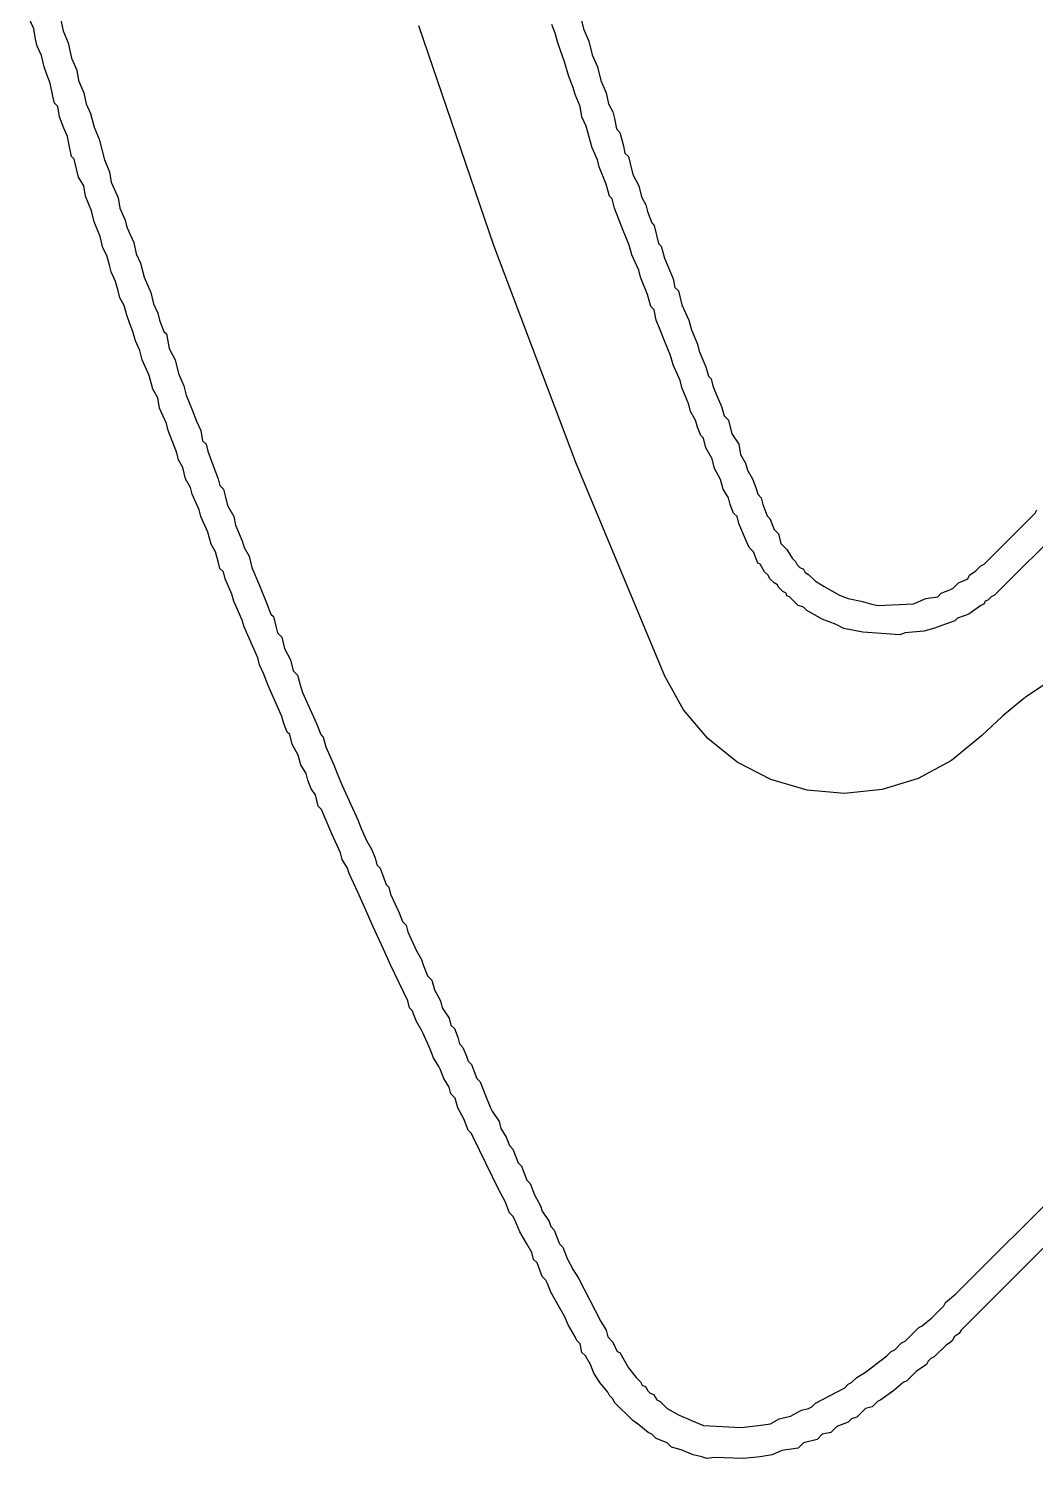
# Model space of a CAD drawing. Header units: millimetres. Extents: x 95 to 305, y 96 to 295.
# Drawn here: x 99.56 to 113.78, y 149.14 to 169.33 of the extents above; entities that cross this region are included whole.
import ezdxf

# ---------------------------------------------------------------- set-up
doc = ezdxf.new("R2010")
doc.units = ezdxf.units.MM
for name, color, linetype in [('BottomLayer', 5, 'Continuous'), ('BottomOverlay', 54, 'Continuous'), ('TopLayer', 1, 'Continuous')]:
    doc.layers.add(name, color=color, linetype=linetype)

msp = doc.modelspace()

# ---------------------------------------------------------------- linework, layer by layer
at = {"layer": 'BottomLayer'}
for p, q in [((106.132, 166.267), (105.075, 169.369)), ((107.291, 163.201), (106.132, 166.267)), ((108.546, 160.185), (107.291, 163.201)), ((108.81, 159.71), (108.546, 160.185)), ((114.05, 160.162), (113.635, 159.881)), ((113.616, 159.867), (113.322, 159.625)), ((113.627, 159.873), (113.616, 159.867)), ((113.635, 159.881), (113.627, 159.873)), ((109.155, 159.303), (108.81, 159.71)), ((113.309, 159.614), (113.02, 159.342)), ((113.317, 159.619), (113.309, 159.614)), ((113.322, 159.625), (113.317, 159.619)), ((113.02, 159.342), (112.595, 158.993)), ((109.571, 158.971), (109.155, 159.303)), ((110.044, 158.725), (109.571, 158.971)), ((112.595, 158.993), (112.126, 158.74)), ((112.126, 158.74), (111.617, 158.583)), ((110.556, 158.576), (110.044, 158.725)), ((111.087, 158.528), (110.556, 158.576)), ((111.617, 158.583), (111.087, 158.528))]:
    msp.add_line(p, q, dxfattribs=at)
at = {"layer": 'BottomOverlay'}
for p, q in [((99.977, 169.642), (100.05, 169.301)), ((99.636, 169.326), (99.563, 169.496)), ((107.327, 169.618), (107.4, 169.326)), ((99.66, 169.18), (99.636, 169.326)), ((100.05, 169.301), (100.123, 169.131)), ((106.999, 169.265), (106.95, 169.387)), ((107.035, 169.131), (106.999, 169.265)), ((107.4, 169.326), (107.473, 169.155)), ((99.685, 169.082), (99.66, 169.18)), ((99.746, 168.948), (99.685, 169.082)), ((100.123, 169.131), (100.171, 168.912)), ((107.072, 169.021), (107.035, 169.131)), ((107.473, 169.155), (107.522, 168.961)), ((99.782, 168.79), (99.746, 168.948)), ((100.171, 168.912), (100.245, 168.742)), ((107.133, 168.863), (107.072, 169.021)), ((107.193, 168.656), (107.133, 168.863)), ((107.522, 168.961), (107.595, 168.79)), ((99.819, 168.681), (99.782, 168.79)), ((99.867, 168.559), (99.819, 168.681)), ((100.245, 168.742), (100.269, 168.596)), ((107.254, 168.498), (107.193, 168.656)), ((107.595, 168.79), (107.644, 168.596)), ((99.904, 168.376), (99.867, 168.559)), ((100.269, 168.596), (100.342, 168.425)), ((100.342, 168.425), (100.378, 168.267)), ((107.279, 168.401), (107.254, 168.498)), ((107.644, 168.596), (107.717, 168.425)), ((107.717, 168.425), (107.753, 168.267)), ((99.928, 168.279), (99.904, 168.376)), ((99.977, 168.23), (99.928, 168.279)), ((100.001, 168.084), (99.977, 168.23)), ((100.378, 168.267), (100.439, 168.133)), ((107.352, 168.23), (107.279, 168.401)), ((107.376, 168.084), (107.352, 168.23)), ((107.753, 168.267), (107.814, 168.157)), ((100.062, 167.926), (100.001, 168.084)), ((100.439, 168.133), (100.488, 167.938)), ((107.437, 167.951), (107.376, 168.084)), ((107.814, 168.157), (107.838, 168.06)), ((107.838, 168.06), (107.863, 167.914)), ((100.111, 167.804), (100.062, 167.926)), ((100.488, 167.938), (100.561, 167.768)), ((107.473, 167.817), (107.437, 167.951)), ((107.522, 167.646), (107.473, 167.817)), ((107.863, 167.914), (107.911, 167.865)), ((107.911, 167.865), (107.96, 167.695)), ((100.135, 167.683), (100.111, 167.804)), ((100.171, 167.525), (100.135, 167.683)), ((100.561, 167.768), (100.634, 167.476)), ((107.595, 167.476), (107.522, 167.646)), ((107.96, 167.695), (107.984, 167.573)), ((100.208, 167.488), (100.171, 167.525)), ((100.269, 167.233), (100.208, 167.488)), ((100.634, 167.476), (100.707, 167.306)), ((107.619, 167.379), (107.595, 167.476)), ((107.984, 167.573), (108.033, 167.525)), ((108.033, 167.525), (108.057, 167.427)), ((108.057, 167.427), (108.094, 167.269)), ((100.342, 167.111), (100.269, 167.233)), ((100.707, 167.306), (100.731, 167.159)), ((107.717, 167.135), (107.619, 167.379)), ((108.094, 167.269), (108.179, 167.111)), ((100.366, 166.965), (100.342, 167.111)), ((100.731, 167.159), (100.829, 166.94)), ((107.765, 166.965), (107.717, 167.135)), ((108.179, 167.111), (108.216, 166.953)), ((100.451, 166.758), (100.366, 166.965)), ((100.829, 166.94), (100.853, 166.794)), ((107.802, 166.928), (107.765, 166.965)), ((107.838, 166.794), (107.802, 166.928)), ((108.216, 166.953), (108.277, 166.843)), ((108.277, 166.843), (108.301, 166.746)), ((100.488, 166.6), (100.451, 166.758)), ((100.853, 166.794), (100.926, 166.624)), ((100.926, 166.624), (100.95, 166.527)), ((107.96, 166.478), (107.838, 166.794)), ((108.301, 166.746), (108.362, 166.588)), ((100.573, 166.393), (100.488, 166.6)), ((100.95, 166.527), (101.048, 166.308)), ((108.045, 166.271), (107.96, 166.478)), ((108.362, 166.588), (108.398, 166.551)), ((108.398, 166.551), (108.459, 166.295)), ((100.61, 166.235), (100.573, 166.393)), ((100.67, 166.125), (100.61, 166.235)), ((101.048, 166.308), (101.084, 166.149)), ((108.082, 166.137), (108.045, 166.271)), ((108.459, 166.295), (108.496, 166.259)), ((108.496, 166.259), (108.544, 166.089)), ((100.707, 165.991), (100.67, 166.125)), ((101.084, 166.149), (101.145, 166.016)), ((101.145, 166.016), (101.194, 165.821)), ((108.179, 165.918), (108.082, 166.137)), ((108.544, 166.089), (108.593, 165.967)), ((100.731, 165.894), (100.707, 165.991)), ((100.792, 165.76), (100.731, 165.894)), ((101.194, 165.821), (101.291, 165.602)), ((108.204, 165.821), (108.179, 165.918)), ((108.301, 165.577), (108.204, 165.821)), ((108.593, 165.967), (108.666, 165.796)), ((108.666, 165.796), (108.69, 165.675)), ((100.829, 165.626), (100.792, 165.76)), ((100.853, 165.529), (100.829, 165.626)), ((101.291, 165.602), (101.328, 165.444)), ((108.69, 165.675), (108.739, 165.626)), ((108.739, 165.626), (108.788, 165.431)), ((100.914, 165.419), (100.853, 165.529)), ((100.95, 165.285), (100.914, 165.419)), ((101.328, 165.444), (101.388, 165.31)), ((108.35, 165.407), (108.301, 165.577)), ((108.398, 165.358), (108.35, 165.407)), ((108.788, 165.431), (108.885, 165.212)), ((100.987, 165.176), (100.95, 165.285)), ((101.388, 165.31), (101.413, 165.212)), ((101.413, 165.212), (101.474, 165.054)), ((108.423, 165.212), (108.398, 165.358)), ((108.483, 165.078), (108.423, 165.212)), ((108.885, 165.212), (108.922, 165.078)), ((101.036, 165.054), (100.987, 165.176)), ((101.072, 164.92), (101.036, 165.054)), ((101.474, 165.054), (101.51, 165.018)), ((101.51, 165.018), (101.547, 164.811)), ((108.544, 164.92), (108.483, 165.078)), ((108.922, 165.078), (109.007, 164.872)), ((101.133, 164.786), (101.072, 164.92)), ((101.169, 164.653), (101.133, 164.786)), ((101.547, 164.811), (101.632, 164.653)), ((108.629, 164.713), (108.544, 164.92)), ((109.007, 164.872), (109.031, 164.774)), ((101.267, 164.433), (101.169, 164.653)), ((101.632, 164.653), (101.681, 164.458)), ((108.666, 164.58), (108.629, 164.713)), ((109.031, 164.774), (109.128, 164.555)), ((101.315, 164.239), (101.267, 164.433)), ((101.681, 164.458), (101.754, 164.287)), ((108.763, 164.36), (108.666, 164.58)), ((109.128, 164.555), (109.165, 164.421)), ((109.165, 164.421), (109.201, 164.385)), ((109.201, 164.385), (109.226, 164.287)), ((101.388, 164.117), (101.315, 164.239)), ((101.754, 164.287), (101.79, 164.154)), ((108.788, 164.263), (108.763, 164.36)), ((108.885, 164.02), (108.788, 164.263)), ((109.226, 164.287), (109.274, 164.166)), ((101.413, 163.971), (101.388, 164.117)), ((101.79, 164.154), (101.875, 163.947)), ((108.909, 163.922), (108.885, 164.02)), ((109.274, 164.166), (109.347, 163.995)), ((109.347, 163.995), (109.384, 163.861)), ((101.51, 163.752), (101.413, 163.971)), ((101.875, 163.947), (101.936, 163.788)), ((101.936, 163.788), (101.997, 163.655)), ((108.982, 163.801), (108.909, 163.922)), ((109.007, 163.703), (108.982, 163.801)), ((109.384, 163.861), (109.445, 163.801)), ((109.445, 163.801), (109.494, 163.606)), ((115.846, 163.971), (113.205, 161.33)), ((101.534, 163.655), (101.51, 163.752)), ((101.656, 163.338), (101.534, 163.655)), ((101.997, 163.655), (102.021, 163.509)), ((109.055, 163.582), (109.007, 163.703)), ((109.092, 163.545), (109.055, 163.582)), ((109.494, 163.606), (109.591, 163.46)), ((102.021, 163.509), (102.07, 163.46)), ((102.07, 163.46), (102.094, 163.363)), ((109.128, 163.411), (109.092, 163.545)), ((109.214, 163.253), (109.128, 163.411)), ((109.591, 163.46), (109.615, 163.314)), ((101.681, 163.241), (101.656, 163.338)), ((101.741, 163.131), (101.681, 163.241)), ((102.094, 163.363), (102.179, 163.131)), ((109.25, 163.119), (109.214, 163.253)), ((109.615, 163.314), (109.688, 163.192)), ((109.688, 163.192), (109.713, 163.095)), ((101.778, 162.973), (101.741, 163.131)), ((101.851, 162.851), (101.778, 162.973)), ((102.179, 163.131), (102.24, 162.973)), ((102.24, 162.973), (102.265, 162.876)), ((109.335, 162.961), (109.25, 163.119)), ((109.713, 163.095), (109.786, 162.973)), ((109.786, 162.973), (109.834, 162.851)), ((101.875, 162.754), (101.851, 162.851)), ((102.265, 162.876), (102.313, 162.827)), ((102.313, 162.827), (102.338, 162.73)), ((109.372, 162.827), (109.335, 162.961)), ((109.445, 162.705), (109.372, 162.827)), ((109.834, 162.851), (109.859, 162.754)), ((101.973, 162.535), (101.875, 162.754)), ((102.338, 162.73), (102.374, 162.596)), ((102.374, 162.596), (102.459, 162.438)), ((109.469, 162.608), (109.445, 162.705)), ((109.518, 162.486), (109.469, 162.608)), ((109.859, 162.754), (109.907, 162.705)), ((109.907, 162.705), (109.932, 162.608)), ((109.932, 162.608), (109.992, 162.45)), ((101.997, 162.438), (101.973, 162.535)), ((102.094, 162.219), (101.997, 162.438)), ((102.459, 162.438), (102.484, 162.316)), ((109.567, 162.438), (109.518, 162.486)), ((109.591, 162.34), (109.567, 162.438)), ((109.992, 162.45), (110.029, 162.413)), ((110.029, 162.413), (110.09, 162.255)), ((113.059, 161.768), (113.777, 162.486)), ((113.777, 162.486), (113.802, 162.535)), ((102.143, 162.048), (102.094, 162.219)), ((102.484, 162.316), (102.581, 162.097)), ((109.688, 162.121), (109.591, 162.34)), ((110.09, 162.255), (110.151, 162.194)), ((110.151, 162.194), (110.187, 162.06)), ((102.204, 161.939), (102.143, 162.048)), ((102.581, 162.097), (102.605, 162)), ((102.605, 162), (102.678, 161.878)), ((109.737, 162), (109.688, 162.121)), ((109.798, 161.939), (109.737, 162)), ((110.187, 162.06), (110.272, 161.975)), ((110.272, 161.975), (110.345, 161.853)), ((102.24, 161.805), (102.204, 161.939)), ((102.265, 161.707), (102.24, 161.805)), ((102.678, 161.878), (102.715, 161.72)), ((109.859, 161.78), (109.798, 161.939)), ((109.895, 161.768), (109.859, 161.78)), ((109.956, 161.659), (109.895, 161.768)), ((110.345, 161.853), (110.394, 161.805)), ((110.394, 161.805), (110.418, 161.756)), ((110.418, 161.756), (110.455, 161.72)), ((113.011, 161.744), (113.059, 161.768)), ((102.313, 161.659), (102.265, 161.707)), ((102.338, 161.561), (102.313, 161.659)), ((102.435, 161.342), (102.338, 161.561)), ((102.715, 161.72), (102.824, 161.464)), ((110.005, 161.61), (109.956, 161.659)), ((110.029, 161.561), (110.005, 161.61)), ((110.09, 161.501), (110.029, 161.561)), ((110.455, 161.72), (110.504, 161.695)), ((110.504, 161.695), (110.528, 161.647)), ((110.528, 161.647), (110.577, 161.622)), ((110.577, 161.622), (110.674, 161.525)), ((112.694, 161.501), (112.828, 161.561)), ((112.828, 161.561), (112.852, 161.61)), ((112.852, 161.61), (112.938, 161.671)), ((112.938, 161.671), (113.011, 161.744)), ((102.824, 161.464), (102.922, 161.221)), ((110.139, 161.476), (110.09, 161.501)), ((110.151, 161.44), (110.139, 161.476)), ((110.212, 161.379), (110.151, 161.44)), ((110.26, 161.355), (110.212, 161.379)), ((110.272, 161.318), (110.26, 161.355)), ((110.674, 161.525), (110.796, 161.452)), ((110.796, 161.452), (111.015, 161.33)), ((112.402, 161.306), (112.451, 161.355)), ((112.451, 161.355), (112.572, 161.403)), ((112.572, 161.403), (112.621, 161.428)), ((112.621, 161.428), (112.694, 161.501)), ((102.459, 161.245), (102.435, 161.342)), ((102.581, 160.977), (102.459, 161.245)), ((102.922, 161.221), (102.983, 161.062)), ((110.309, 161.306), (110.272, 161.318)), ((110.431, 161.184), (110.309, 161.306)), ((110.504, 161.16), (110.431, 161.184)), ((110.552, 161.111), (110.504, 161.16)), ((111.015, 161.33), (111.136, 161.281)), ((111.136, 161.281), (111.319, 161.245)), ((111.319, 161.245), (111.453, 161.208)), ((111.453, 161.208), (111.55, 161.184)), ((111.55, 161.184), (112.061, 161.208)), ((112.061, 161.208), (112.232, 161.281)), ((112.232, 161.281), (112.402, 161.306)), ((113.011, 161.184), (112.84, 161.062)), ((113.059, 161.208), (113.011, 161.184)), ((113.071, 161.245), (113.059, 161.208)), ((113.108, 161.257), (113.071, 161.245)), ((113.157, 161.306), (113.108, 161.257)), ((113.205, 161.33), (113.157, 161.306)), ((102.605, 160.88), (102.581, 160.977)), ((102.983, 161.062), (103.019, 161.026)), ((103.019, 161.026), (103.056, 160.892)), ((110.771, 160.989), (110.552, 161.111)), ((110.966, 160.916), (110.771, 160.989)), ((112.645, 160.965), (112.341, 160.856)), ((112.682, 161.002), (112.645, 160.965)), ((112.84, 161.062), (112.682, 161.002)), ((102.8, 160.442), (102.605, 160.88)), ((103.056, 160.892), (103.08, 160.795)), ((103.08, 160.795), (103.141, 160.734)), ((111.076, 160.856), (110.966, 160.916)), ((111.343, 160.807), (111.076, 160.856)), ((111.867, 160.77), (111.343, 160.807)), ((111.94, 160.795), (111.867, 160.77)), ((112.207, 160.819), (111.94, 160.795)), ((112.341, 160.856), (112.207, 160.819)), ((103.141, 160.734), (103.177, 160.576)), ((103.177, 160.576), (103.263, 160.417)), ((102.824, 160.344), (102.8, 160.442)), ((102.885, 160.211), (102.824, 160.344)), ((103.263, 160.417), (103.299, 160.259)), ((102.946, 160.052), (102.885, 160.211)), ((103.299, 160.259), (103.36, 160.198)), ((103.36, 160.198), (103.409, 160.028)), ((103.141, 159.614), (102.946, 160.052)), ((103.409, 160.028), (103.433, 159.955)), ((103.433, 159.955), (103.628, 159.517)), ((103.165, 159.517), (103.141, 159.614)), ((103.214, 159.395), (103.165, 159.517)), ((103.25, 159.359), (103.214, 159.395)), ((103.287, 159.225), (103.25, 159.359)), ((103.628, 159.517), (103.689, 159.359)), ((103.689, 159.359), (103.725, 159.322)), ((103.372, 159.067), (103.287, 159.225)), ((103.725, 159.322), (103.762, 159.188)), ((103.762, 159.188), (103.871, 158.933)), ((103.409, 158.933), (103.372, 159.067)), ((103.482, 158.811), (103.409, 158.933)), ((103.871, 158.933), (103.92, 158.811)), ((103.506, 158.714), (103.482, 158.811)), ((103.92, 158.811), (103.993, 158.641)), ((103.555, 158.592), (103.506, 158.714)), ((103.616, 158.507), (103.555, 158.592)), ((103.993, 158.641), (104.114, 158.373)), ((103.652, 158.349), (103.616, 158.507)), ((103.701, 158.3), (103.652, 158.349)), ((104.114, 158.373), (104.212, 158.154)), ((103.749, 158.178), (103.701, 158.3)), ((103.847, 157.959), (103.749, 158.178)), ((104.212, 158.154), (104.261, 158.032)), ((103.968, 157.691), (103.847, 157.959)), ((104.261, 158.032), (104.334, 157.862)), ((104.334, 157.862), (104.407, 157.74)), ((104.407, 157.74), (104.455, 157.618)), ((103.993, 157.594), (103.968, 157.691)), ((104.066, 157.472), (103.993, 157.594)), ((104.455, 157.618), (104.48, 157.521)), ((104.48, 157.521), (104.528, 157.472)), ((104.09, 157.399), (104.066, 157.472)), ((104.212, 157.132), (104.09, 157.399)), ((104.528, 157.472), (104.613, 157.241)), ((104.309, 156.913), (104.212, 157.132)), ((104.613, 157.241), (104.65, 157.205)), ((104.65, 157.205), (104.674, 157.107)), ((104.431, 156.645), (104.309, 156.913)), ((104.674, 157.107), (104.796, 156.84)), ((104.796, 156.84), (104.845, 156.718)), ((104.845, 156.718), (104.893, 156.669)), ((104.577, 156.328), (104.431, 156.645)), ((104.893, 156.669), (104.918, 156.572)), ((104.918, 156.572), (105.039, 156.304)), ((104.674, 156.109), (104.577, 156.328)), ((105.039, 156.304), (105.112, 156.182)), ((104.918, 155.598), (104.674, 156.109)), ((105.112, 156.182), (105.137, 156.109)), ((105.137, 156.109), (105.198, 155.951)), ((105.198, 155.951), (105.258, 155.89)), ((105.258, 155.89), (105.295, 155.756)), ((105.295, 155.756), (105.38, 155.598)), ((104.942, 155.501), (104.918, 155.598)), ((104.979, 155.464), (104.942, 155.501)), ((105.38, 155.598), (105.404, 155.501)), ((105.404, 155.501), (105.502, 155.355)), ((105.039, 155.306), (104.979, 155.464)), ((105.112, 155.184), (105.039, 155.306)), ((105.502, 155.355), (105.526, 155.257)), ((105.137, 155.136), (105.112, 155.184)), ((105.234, 154.917), (105.137, 155.136)), ((105.526, 155.257), (105.575, 155.209)), ((105.575, 155.209), (105.624, 155.087)), ((105.283, 154.795), (105.234, 154.917)), ((105.624, 155.087), (105.648, 154.99)), ((105.648, 154.99), (105.697, 154.941)), ((105.697, 154.941), (105.745, 154.819)), ((105.356, 154.673), (105.283, 154.795)), ((105.745, 154.819), (105.77, 154.746)), ((105.77, 154.746), (105.818, 154.698)), ((105.818, 154.698), (105.891, 154.503)), ((105.38, 154.625), (105.356, 154.673)), ((105.429, 154.503), (105.38, 154.625)), ((105.502, 154.381), (105.429, 154.503)), ((105.891, 154.503), (105.94, 154.454)), ((105.526, 154.284), (105.502, 154.381)), ((105.587, 154.223), (105.526, 154.284)), ((105.94, 154.454), (106.013, 154.26)), ((105.624, 154.089), (105.587, 154.223)), ((105.709, 153.931), (105.624, 154.089)), ((106.013, 154.26), (106.086, 154.089)), ((106.086, 154.089), (106.11, 154.04)), ((105.77, 153.773), (105.709, 153.931)), ((106.11, 154.04), (106.208, 153.894)), ((106.208, 153.894), (106.232, 153.797)), ((105.818, 153.724), (105.77, 153.773)), ((105.843, 153.675), (105.818, 153.724)), ((106.232, 153.797), (106.305, 153.675)), ((115.469, 153.688), (112.731, 150.949)), ((106.208, 152.921), (105.843, 153.675)), ((106.305, 153.675), (106.354, 153.554)), ((106.354, 153.554), (106.402, 153.505)), ((106.402, 153.505), (106.475, 153.31)), ((112.658, 151.461), (114.848, 153.651)), ((106.475, 153.31), (106.524, 153.262)), ((106.524, 153.262), (106.597, 153.067)), ((106.293, 152.763), (106.208, 152.921)), ((106.597, 153.067), (106.646, 153.018)), ((106.646, 153.018), (106.707, 152.86)), ((106.354, 152.604), (106.293, 152.763)), ((106.707, 152.86), (106.792, 152.702)), ((106.792, 152.702), (106.816, 152.629)), ((106.402, 152.556), (106.354, 152.604)), ((106.427, 152.507), (106.402, 152.556)), ((106.5, 152.337), (106.427, 152.507)), ((106.816, 152.629), (106.914, 152.483)), ((106.914, 152.483), (106.938, 152.41)), ((106.597, 152.166), (106.5, 152.337)), ((106.938, 152.41), (106.987, 152.361)), ((106.987, 152.361), (107.06, 152.166)), ((106.67, 152.045), (106.597, 152.166)), ((107.06, 152.166), (107.108, 152.118)), ((107.108, 152.118), (107.169, 151.959)), ((106.694, 151.947), (106.67, 152.045)), ((106.743, 151.899), (106.694, 151.947)), ((106.816, 151.704), (106.743, 151.899)), ((107.169, 151.959), (107.254, 151.801)), ((106.865, 151.655), (106.816, 151.704)), ((107.254, 151.801), (107.327, 151.68)), ((107.327, 151.68), (107.644, 151.071)), ((106.889, 151.607), (106.865, 151.655)), ((106.938, 151.485), (106.889, 151.607)), ((107.06, 151.266), (106.938, 151.485)), ((112.512, 151.339), (112.658, 151.461)), ((107.133, 151.144), (107.06, 151.266)), ((112.317, 151.12), (112.487, 151.29)), ((112.487, 151.29), (112.512, 151.339)), ((107.181, 151.022), (107.133, 151.144)), ((107.644, 151.071), (107.717, 150.949)), ((112.183, 151.01), (112.317, 151.12)), ((107.279, 150.852), (107.181, 151.022)), ((107.303, 150.803), (107.279, 150.852)), ((107.717, 150.949), (107.741, 150.852)), ((107.741, 150.852), (107.814, 150.779)), ((111.94, 150.791), (112.134, 150.986)), ((112.134, 150.986), (112.183, 151.01)), ((112.633, 150.852), (112.609, 150.803)), ((112.706, 150.901), (112.633, 150.852)), ((112.731, 150.949), (112.706, 150.901)), ((107.352, 150.755), (107.303, 150.803)), ((107.376, 150.633), (107.352, 150.755)), ((107.814, 150.779), (107.875, 150.645)), ((111.745, 150.645), (111.794, 150.669)), ((111.794, 150.669), (111.891, 150.767)), ((111.891, 150.767), (111.94, 150.791)), ((112.524, 150.742), (112.353, 150.572)), ((112.572, 150.767), (112.524, 150.742)), ((112.609, 150.803), (112.572, 150.767)), ((107.425, 150.584), (107.376, 150.633)), ((107.498, 150.463), (107.425, 150.584)), ((107.546, 150.341), (107.498, 150.463)), ((107.875, 150.645), (107.911, 150.633)), ((107.911, 150.633), (108.033, 150.414)), ((111.38, 150.353), (111.684, 150.584)), ((111.684, 150.584), (111.745, 150.645)), ((112.244, 150.463), (112.098, 150.365)), ((112.268, 150.511), (112.244, 150.463)), ((112.305, 150.548), (112.268, 150.511)), ((112.353, 150.572), (112.305, 150.548)), ((107.632, 150.207), (107.546, 150.341)), ((108.033, 150.414), (108.143, 150.28)), ((108.143, 150.28), (108.204, 150.219)), ((111.185, 150.207), (111.258, 150.28)), ((111.258, 150.28), (111.38, 150.353)), ((112.098, 150.365), (111.964, 150.231)), ((107.741, 150.073), (107.632, 150.207)), ((107.765, 150.024), (107.741, 150.073)), ((108.204, 150.219), (108.228, 150.171)), ((108.228, 150.171), (108.277, 150.146)), ((108.277, 150.146), (108.301, 150.097)), ((108.301, 150.097), (108.337, 150.061)), ((108.337, 150.061), (108.386, 150.037)), ((110.674, 149.915), (111.088, 150.134)), ((111.088, 150.134), (111.136, 150.183)), ((111.136, 150.183), (111.185, 150.207)), ((111.781, 150.097), (111.599, 149.964)), ((111.915, 150.207), (111.781, 150.097)), ((111.964, 150.231), (111.915, 150.207)), ((107.814, 149.976), (107.765, 150.024)), ((107.838, 149.927), (107.814, 149.976)), ((108.094, 149.672), (107.838, 149.927)), ((108.386, 150.037), (108.435, 149.964)), ((108.435, 149.964), (108.483, 149.939)), ((108.483, 149.939), (108.581, 149.842)), ((108.581, 149.842), (108.751, 149.745)), ((110.479, 149.818), (110.577, 149.842)), ((110.577, 149.842), (110.625, 149.866)), ((110.625, 149.866), (110.674, 149.915)), ((111.38, 149.842), (111.258, 149.72)), ((111.477, 149.866), (111.38, 149.842)), ((111.55, 149.939), (111.477, 149.866)), ((111.599, 149.964), (111.55, 149.939)), ((108.179, 149.611), (108.094, 149.672)), ((108.751, 149.745), (108.873, 149.696)), ((108.873, 149.696), (108.922, 149.672)), ((108.922, 149.672), (109.092, 149.599)), ((110.041, 149.623), (110.163, 149.696)), ((110.163, 149.696), (110.321, 149.732)), ((110.321, 149.732), (110.479, 149.818)), ((111.136, 149.647), (110.978, 149.586)), ((111.185, 149.696), (111.136, 149.647)), ((111.258, 149.72), (111.185, 149.696)), ((108.313, 149.501), (108.179, 149.611)), ((108.362, 149.477), (108.313, 149.501)), ((108.423, 149.416), (108.362, 149.477)), ((109.092, 149.599), (109.627, 149.574)), ((109.627, 149.574), (109.871, 149.599)), ((109.871, 149.599), (110.041, 149.623)), ((110.771, 149.477), (110.698, 149.404)), ((110.893, 149.501), (110.771, 149.477)), ((110.978, 149.586), (110.893, 149.501)), ((108.581, 149.355), (108.423, 149.416)), ((108.642, 149.294), (108.581, 149.355)), ((108.776, 149.258), (108.642, 149.294)), ((108.946, 149.185), (108.776, 149.258)), ((110.199, 149.246), (110.065, 149.185)), ((110.431, 149.282), (110.199, 149.246)), ((110.504, 149.355), (110.431, 149.282)), ((110.698, 149.404), (110.504, 149.355)), ((109.068, 149.16), (108.946, 149.185)), ((109.141, 149.136), (109.068, 149.16)), ((109.25, 149.148), (109.141, 149.136)), ((109.652, 149.136), (109.25, 149.148)), ((109.895, 149.16), (109.652, 149.136)), ((110.065, 149.185), (109.895, 149.16))]:
    msp.add_line(p, q, dxfattribs=at)
at = {"layer": 'TopLayer'}
for p, q in [((106.132, 166.267), (105.075, 169.369)), ((107.291, 163.201), (106.132, 166.267)), ((108.546, 160.185), (107.291, 163.201)), ((108.81, 159.71), (108.546, 160.185)), ((114.05, 160.162), (113.635, 159.881)), ((113.616, 159.867), (113.322, 159.625)), ((113.627, 159.873), (113.616, 159.867)), ((113.635, 159.881), (113.627, 159.873)), ((109.155, 159.303), (108.81, 159.71)), ((113.309, 159.614), (113.02, 159.342)), ((113.317, 159.619), (113.309, 159.614)), ((113.322, 159.625), (113.317, 159.619)), ((113.02, 159.342), (112.595, 158.993)), ((109.571, 158.971), (109.155, 159.303)), ((110.044, 158.725), (109.571, 158.971)), ((112.595, 158.993), (112.126, 158.74)), ((112.126, 158.74), (111.617, 158.583)), ((110.556, 158.576), (110.044, 158.725)), ((111.087, 158.528), (110.556, 158.576)), ((111.617, 158.583), (111.087, 158.528))]:
    msp.add_line(p, q, dxfattribs=at)

doc.saveas('drawing.dxf')
